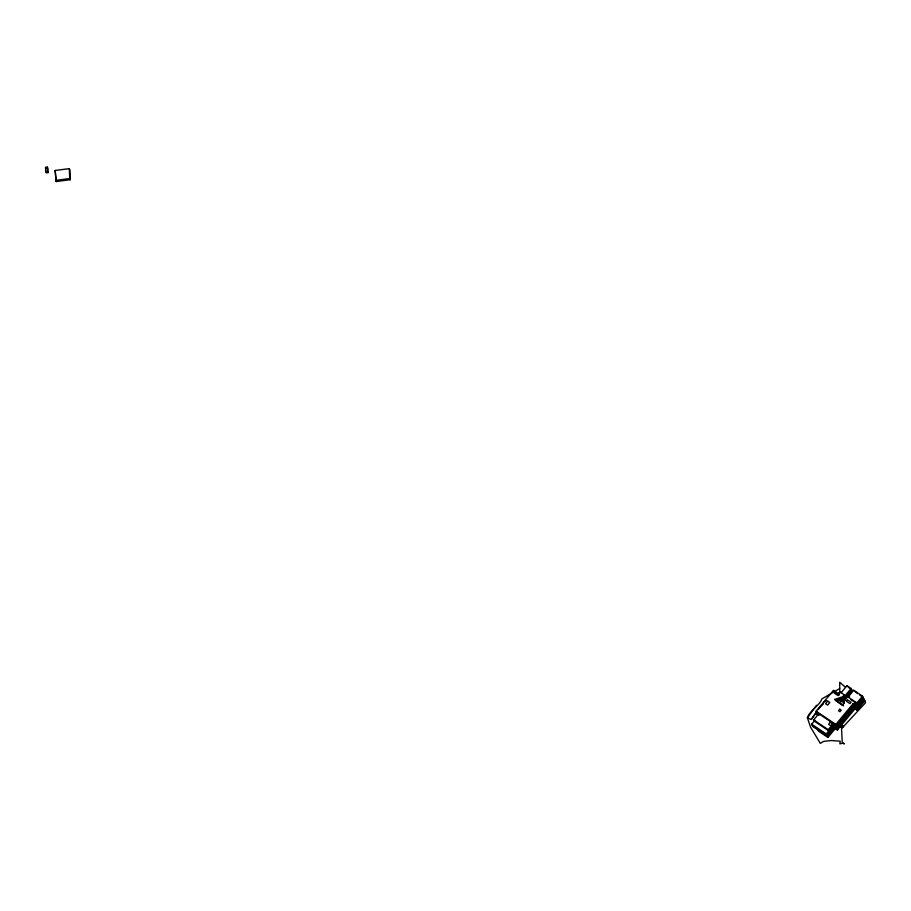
<?xml version="1.0" encoding="UTF-8"?>
<svg xmlns="http://www.w3.org/2000/svg" width="911" height="911" viewBox="0 0 911 911"><rect width="100%" height="100%" fill="white"/><g stroke="black" fill="none" stroke-linecap="round" stroke-linejoin="round"><path stroke-width="1.37" d="M837.323 693.92L839.748 692.44L839.726 682.293L845.192 687.008M818.135 709.646L819.672 707.471M811.245 719.496L816.62 711.867L811.245 719.496L807.385 717.822C809.697 710.421 820.071 705.148 821.847 698.919L839.657 688.579M816.484 705.285L807.408 717.868L810.574 727.16L820.31 743.365L823.692 741.383L831.401 740.541L840.215 741.201L839.84 743.854L842.356 743.274L844.406 743.866L842.219 742.146L841.559 728.618L865.45 702.837L865.211 701.208L862.876 699.625M852.161 690.618L844.554 700.252L840.58 701.629M816.142 711.172L835.842 724.439L836.423 725.6L816.723 712.334L816.142 711.172L833.428 690.379L839.133 694.228L838.006 695.583L834.374 693.146L835.501 691.779L836.082 692.941L833.428 690.379M813.671 719.895L828.19 729.677L828.771 730.838L814.252 721.068L813.671 719.895L818.42 714.201L816.347 712.801L817.509 715.135M828.19 729.677L832.927 723.972L836.047 726.067L837.79 729.563L834.681 727.479L827.347 736.282L812.84 726.511L811.667 724.177L814.924 720.259M845.066 695.765L840.341 691.802L838.621 693.875L839.202 695.036M840.534 701.538L844.508 700.172L852.263 690.834L851.102 688.5L846.957 685.71L840.921 692.964L840.341 691.802M841.627 704.761L834.829 699.409L842.766 696.664L844.486 694.592M851.102 688.5L843.347 697.837L835.41 700.57M851.683 689.673L843.928 698.999L838.632 700.821M850.965 699.728L856.477 703.44L855.896 702.279L847.082 696.334L845.351 698.407L843.119 704.989L834.829 699.409M855.008 708.781L857.08 710.181L864.835 700.855L862.512 696.186L853.698 690.253L847.663 697.507L847.082 696.334M832.927 723.972L835.262 728.641L827.928 737.454L826.186 733.947L833.508 725.145L836.628 727.24L854.29 705.979L855.327 706.685L863.093 697.348L859.779 695.127M835.842 724.439L853.129 703.645L857.08 710.181M836.047 726.067L853.709 704.818L854.746 705.513L862.512 696.186M854.165 704.351L855.896 702.279M833.018 730.36L834.738 728.288M835.262 728.641L837.334 730.041L855.463 708.314L853.129 703.645M863.674 698.521L855.919 707.847L854.871 707.152L837.209 728.401L834.1 726.306L826.767 735.12L812.248 725.338M864.254 699.682L856.499 709.009L855.463 708.314M842.163 727.547L843.552 726.044L842.163 727.547L841.274 726.887L842.618 725.418L841.513 723.22M819.695 707.517L823.51 703.827M824.011 702.074L826.402 700.548M45.55 167.362L47.326 167.134L47.907 168.296L48.089 172.623L46.313 172.851L45.732 171.689L45.55 167.362L46.131 168.524M45.732 171.689L47.497 171.462L48.089 172.623M55.161 170.471L69.304 168.649L69.896 169.822L70.306 179.718L56.163 181.54L55.161 170.471L56.163 181.54M55.582 180.378L69.726 178.556L70.306 179.718M849.61 688.272L846.957 685.71M857.581 693.635L853.698 690.253M847.287 695.298L849.507 696.79M840.101 700.308L844.281 703.167M836.298 700.992L843.563 705.877M843.552 726.044L842.573 725.338L840.842 727.411L839.794 725.293M816.928 713.973L819 715.363M811.667 724.177L826.186 733.947M827.928 737.454L818.602 731.169L818.021 730.007M861.726 698.988L862.307 700.149M859.506 703.531L860.086 704.693M850.327 691.301L850.908 692.474M853.003 707.54L853.63 708.792M851.273 709.612L851.899 710.865M842.766 696.664L844.554 700.252M842.379 718.437L842.971 719.61M841.081 723.733L841.707 724.997L839.988 727.069L839.361 725.805M836.753 728.868L837.334 730.041M69.304 168.649L69.726 178.556M47.326 167.134L47.497 171.462M827.746 701.106L825.594 703.702L827.666 705.103L829.819 702.506L827.746 701.106M847.424 699.807L846.296 701.174L849.929 703.611L851.056 702.256L847.424 699.807M839.771 709.213L838.484 710.762L839.931 711.742L841.229 710.181L839.771 709.213M830.342 722.229L828.611 724.302L830.695 725.703L832.415 723.63L830.342 722.229"/></g></svg>
